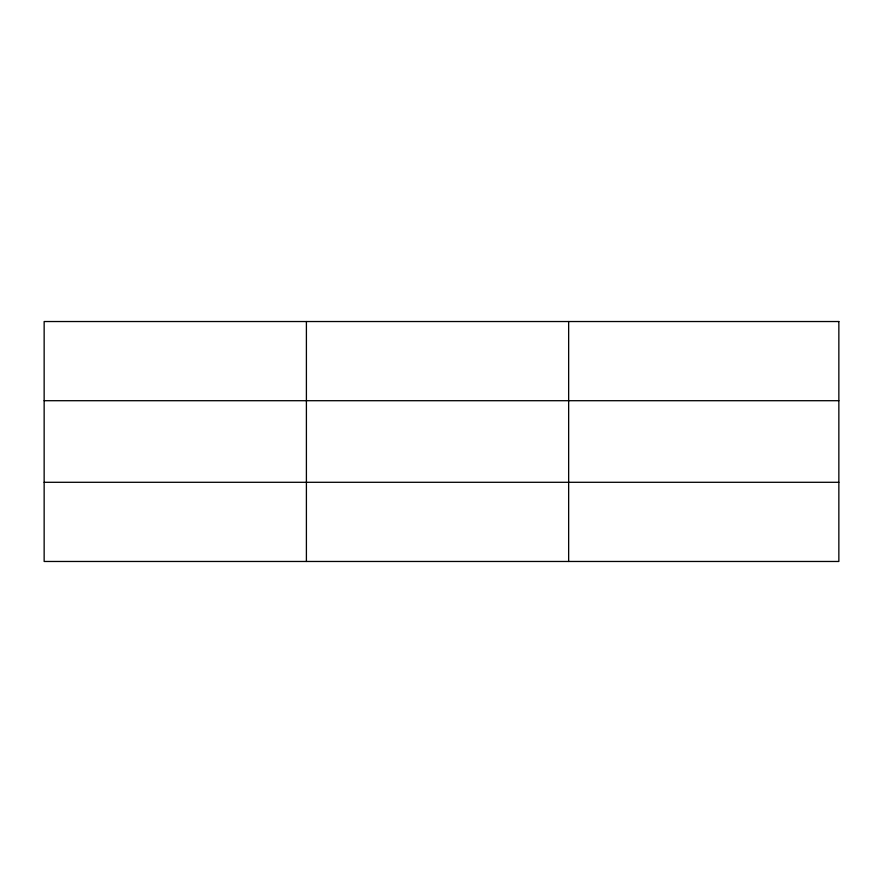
<?xml version="1.0" encoding="UTF-8"?>
<svg xmlns="http://www.w3.org/2000/svg" width="883" height="883" viewBox="0 0 883 883"><rect width="100%" height="100%" fill="white"/><g stroke="black" fill="none" stroke-linecap="round" stroke-linejoin="round"><path stroke-width="1.32" d="M306.401 321.533L306.401 561.467M568.652 321.533L568.652 561.467M44.15 400.705L838.85 400.705M44.15 482.295L838.85 482.295M838.85 321.533L838.85 561.467L44.15 561.467L44.15 321.533L838.85 321.533"/></g></svg>
